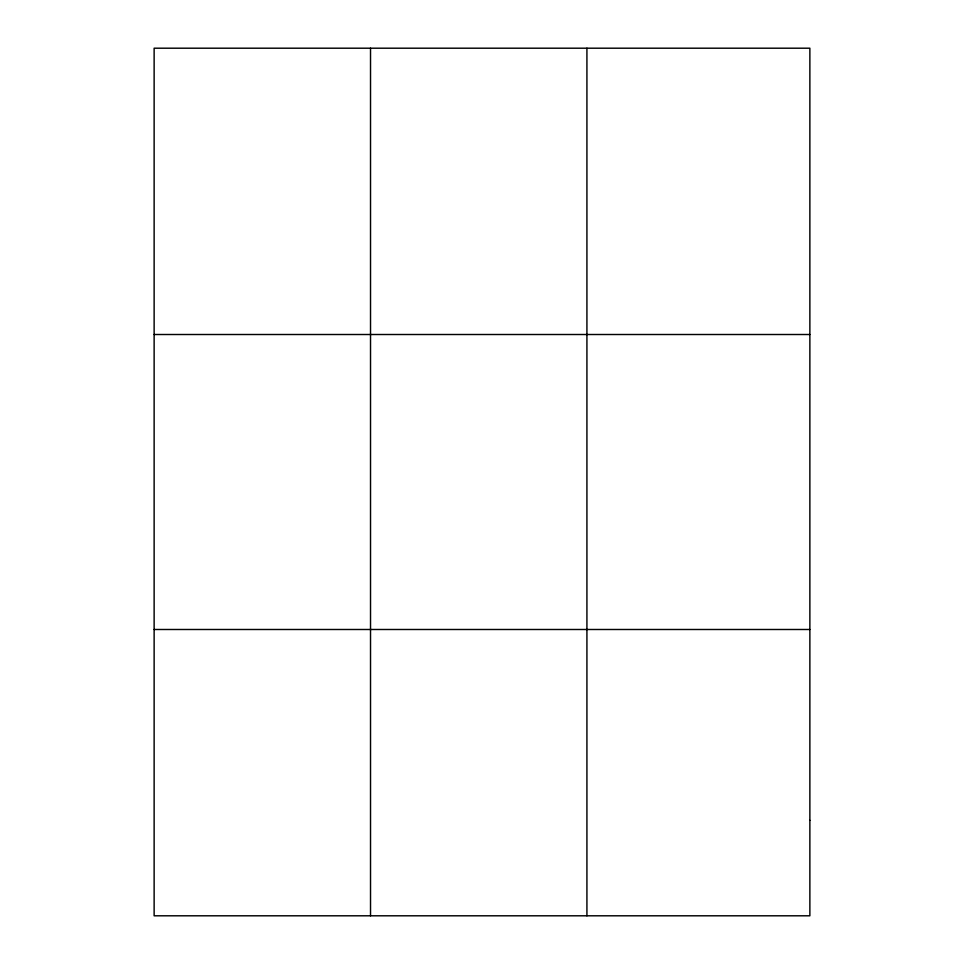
<?xml version="1.0" encoding="UTF-8"?>
<svg xmlns="http://www.w3.org/2000/svg" width="964" height="964" viewBox="0 0 964 964"><rect width="100%" height="100%" fill="white"/><g stroke="black" fill="none" stroke-linecap="round" stroke-linejoin="round"><path stroke-width="1.45" d="M370.525 915.8L370.525 48.2M586.919 915.8L586.919 48.2M154.132 334.508L809.868 334.508M154.132 629.492L809.868 629.492M809.868 820.364L809.868 915.8L154.132 915.8L154.132 48.2L809.868 48.2L809.868 820.364"/></g></svg>
